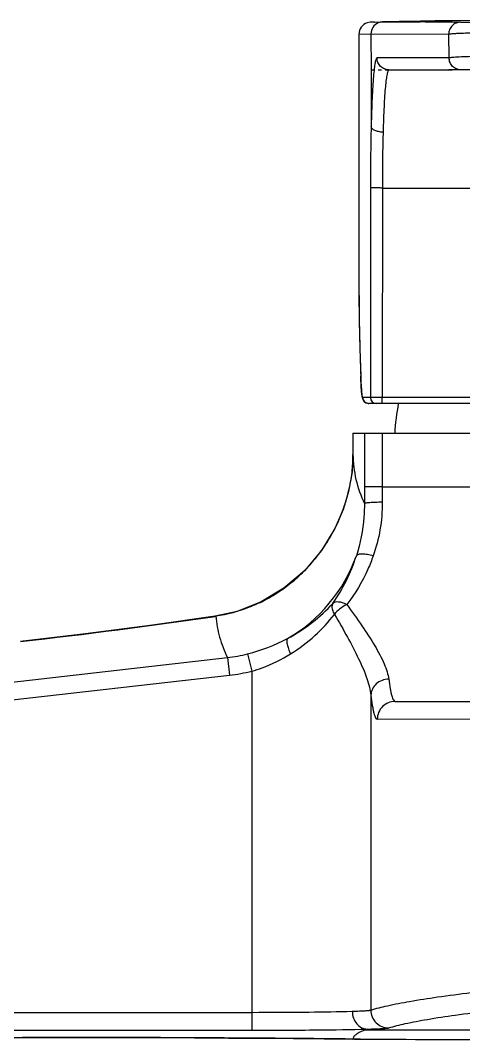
# Model space of a CAD drawing. Extents: x 0 to 1128, y 0 to 827.
# Drawn here: x 209.8 to 247, y 201.3 to 286.9 of the extents above; entities that cross this region are included whole.
import ezdxf

# ---------------------------------------------------------------- set-up
doc = ezdxf.new("R2010")
doc.units = 0
doc.header["$LTSCALE"] = 3
doc.header["$MEASUREMENT"] = 0
doc.linetypes.add('DOT', pattern=[0.2, 0.1, -0.1])
doc.layers.add('DEF_LAYER_ASSEM_MEMBER', color=7, linetype='CONTINUOUS')

msp = doc.modelspace()

# ---------------------------------------------------------------- linework, layer by layer
at = {"layer": 'DEF_LAYER_ASSEM_MEMBER', "color": 7, "linetype": 'Continuous'}
for p, q in [((239.1601006332435, 286.7372051869837), (238.9151984671435, 286.6893898931838)), ((239.5171223606435, 286.7503167971838), (240.1986213468435, 286.7614024310838)), ((239.5632173870436, 286.7510654977838), (240.1987007662435, 286.7565206949838)), ((241.5824430290436, 286.7858667815838), (240.1986213468435, 286.7614024310838)), ((243.3882555325436, 286.8187616977838), (240.1987007662435, 286.7565206949838)), ((240.1987150504435, 286.7565209949838), (240.1993901777437, 286.7565236304838)), ((243.3830367652436, 286.8186666320838), (241.5824430290436, 286.7858667815838)), ((238.2215205812436, 285.7374613382838), (238.2215647212436, 263.9626202272838)), ((240.7354845433435, 282.7355354127837), (246.0358740845436, 282.7355354127837)), ((246.0280797805435, 282.7355354127837), (245.7454276095436, 282.7355354127837)), ((246.7754721306437, 282.7355354127837), (246.0280797805435, 282.7355354127837)), ((248.4659593214435, 282.7355354127837), (246.7754721306437, 282.7355354127837)), ((238.2940935592437, 259.3117807731837), (238.3651065069437, 257.0419724567838)), ((238.3651067229437, 257.0419770588837), (238.3705990069436, 256.8961111182838)), ((238.5353412735435, 255.1092586937838), (238.5703227599436, 255.0275715070837)), ((287.4067544566435, 254.7355354127837), (239.0383307757436, 254.7355354127837)), ((237.7190137696437, 252.2355354127837), (237.7190137696437, 250.4454674512838)), ((237.7190142251436, 252.2355354127837), (288.7183986865437, 252.2355354127837)), ((227.9929326581437, 237.2864880175838), (226.1684418518437, 236.8805156941838)), ((241.2534268714435, 229.7355354127838), (249.0923791043435, 229.7355354127838)), ((172.7544108532436, 201.5349877252838), (209.9889547080436, 201.5349877252838)), ((232.7413125208436, 201.4424469337837), (237.8502239746435, 201.3919851949838)), ((237.8502239746435, 201.3919851949838), (238.3130114324435, 201.3867229911838))]:
    msp.add_line(p, q, dxfattribs=at)
at = {"layer": 'DEF_LAYER_ASSEM_MEMBER', "color": 9, "linetype": 'Continuous'}
for p, q in [((240.1994046627435, 286.7565239346837), (243.3590173909436, 286.7551697157837)), ((243.3590173909436, 286.7551697157837), (243.3639095997437, 286.7551545466838)), ((246.7383211636436, 286.7379912700837), (248.4295274238436, 286.7377462040838)), ((238.2215289400435, 285.7374637681838), (239.2206523980435, 285.7567406960837)), ((239.2206523980435, 285.7567406960837), (239.2213603620437, 285.7567440054838)), ((239.2213603620437, 285.7567440054838), (239.2296014966437, 282.7355354127837)), ((239.2213607868437, 285.7567440042837), (245.7498245327436, 285.7379655654838)), ((245.7844991244435, 283.7355430033838), (245.7498245327436, 285.7379655654838)), ((245.7844991244435, 283.7355430033838), (239.7371075270437, 283.7355300819837)), ((239.2296014966437, 282.7355354127837), (239.2427283126435, 277.9871516038838)), ((239.1835164309437, 272.8315273032838), (239.1768147241437, 255.2355354127837)), ((240.1825640025436, 272.8228007677837), (240.1758705686436, 255.2311721450837)), ((240.1825640025436, 272.8228007677837), (263.2187064558436, 272.8228007677837)), ((238.3651063398436, 257.0419770422837), (238.3648471666436, 257.0601758370838)), ((238.3656330037436, 257.0387217114837), (238.3648471665435, 257.0601758370838)), ((239.1768147241437, 255.2355354127837), (238.5384902000435, 255.2343557337838)), ((240.1758705686436, 254.7355354127837), (240.1758705395437, 255.2311721449838)), ((286.2615423430436, 255.2311721450837), (240.1758705686436, 255.2311721450837)), ((238.6770991052435, 252.2355354127837), (238.6770991052435, 247.7355354127837)), ((240.1756806651435, 252.2355354127837), (240.1756806651435, 247.7355354127837)), ((240.1756806651435, 247.7355354127837), (238.6770991052435, 247.7355354127837)), ((240.1756806651435, 247.7355354127837), (240.1778627800436, 246.4459209351837)), ((240.1756806651435, 247.7355354127837), (252.6199803412435, 247.7355354127837)), ((236.9222879702436, 245.9173224550838), (236.9188233039436, 245.9103574694838)), ((236.9222879702436, 245.9173224550838), (236.9212895050437, 245.9171606367838)), ((226.2164396660437, 236.8798987537838), (226.1684559121436, 236.8805092529838)), ((226.2164396766436, 236.8798988169838), (226.1703168566437, 236.8731572222838)), ((228.8737488771435, 233.7227883545838), (229.2371249116436, 232.2749992984838)), ((173.7900901216435, 227.3331602294838), (227.1871970896436, 233.4169920933838)), ((227.1871969954436, 233.4169929234838), (227.3562328176436, 231.9333845527838)), ((173.9591258514436, 225.8495526886838), (227.3562328176436, 231.9333845527838)), ((229.2371249125435, 232.2749992988838), (229.2304225352436, 203.6371542341838)), ((239.2205823626437, 230.2599760357838), (239.2151111568437, 203.8270966158838)), ((239.7568080884437, 228.2368349560838), (247.6104176985436, 228.2672425005838)), ((173.9591258513435, 203.6371542341838), (229.2304225352436, 203.6371542341838)), ((229.2304225345435, 203.6371542341838), (229.2304225352436, 202.1373853832837)), ((173.9591258491437, 202.1373826914838), (229.2304225352436, 202.1373826914838)), ((238.7405713736437, 202.1631083394838), (249.5826428567436, 202.1594407300838)), ((209.9889547080436, 201.5349877252838), (209.9889547080436, 201.5352161825838)), ((237.7044028371436, 201.3936178563837), (237.7211339249436, 201.3937530209838)), ((237.7211339237435, 201.3937529795838), (237.7046929829437, 201.3939362978838)), ((238.0267713783437, 201.3903170894838), (237.7211339271435, 201.3937529795838)), ((238.3302671573435, 201.3868521917838), (238.0267713783437, 201.3903170894838)), ((238.3128905281437, 201.3867243904837), (238.3302671573435, 201.3868521917838)), ((238.3239982278437, 201.3866368343838), (238.3302671573435, 201.3868521917838))]:
    msp.add_line(p, q, dxfattribs=at)
at = {"layer": 'DEF_LAYER_ASSEM_MEMBER', "color": 7, "linetype": 'DOT'}
msp.add_line((239.2187064558436, 282.7355354127837), (246.0358740845436, 282.7355354127837), dxfattribs=at)
at = {"layer": 'DEF_LAYER_ASSEM_MEMBER', "color": 7, "linetype": 'Continuous'}
for points in [[(239.5171223606435, 286.7503167971838), (239.3725730581436, 286.7472435810838), (239.2606139972436, 286.7434443054838), (239.1601006332435, 286.7372051869837)], [(247.6643798383436, 286.8907171715838), (246.0243327548435, 286.8646037594838), (244.5816695412436, 286.8400094678838), (243.3835864442435, 286.8186773596838)], [(238.2215339538436, 263.9626200656838), (238.2448327470436, 261.6841071069838), (238.2940935592437, 259.3117807731837)], [(238.3705990069436, 256.8961111182838), (238.3797064990436, 256.6743163375838), (238.3890625305435, 256.4700252013837), (238.3986500598435, 256.2828255759838), (238.4084546778436, 256.1122304099838), (238.4184662317437, 255.9576722571837), (238.4286794068437, 255.8184703458837), (238.4391008780435, 255.6938002148838), (238.4497587642436, 255.5827163691838), (238.4607171226437, 255.4841280608838)], [(238.4607171226437, 255.4841280608838), (238.4721105557437, 255.3966961210838), (238.4842144226436, 255.3186853701837), (238.4976069710435, 255.2476605556838), (238.5136828914435, 255.1795381310837), (238.5353412735435, 255.1092586937838)], [(238.5703227599436, 255.0275715070837), (238.6408602229435, 254.9204965502838), (238.7926593863435, 254.7958437488837), (239.0383878471437, 254.7331824062837)], [(237.7190072684436, 250.4454674501837), (237.6398818711436, 249.0037471437838), (237.3489605872437, 247.3399111081837), (236.9199607722435, 245.9136030519837)], [(236.9175569642437, 245.9069055484838), (236.2031748481436, 244.2495910872838), (235.0801235370436, 242.4057640293838), (233.6404720093435, 240.7043679569838), (231.9296939500437, 239.2403243935838), (230.0165708531435, 238.0857557869838), (227.9929326581437, 237.2864880175838)], [(226.1684559121436, 236.8805092529838), (220.9055965114435, 236.1404442868837), (215.2813595880436, 235.4112529770838), (209.8191498748436, 234.7609141699837)], [(209.9889547080436, 201.5349877354838), (215.7002626262436, 201.5294399474838), (221.5608925258437, 201.5119884516837), (227.2666929871436, 201.4828598049838), (232.7413125208436, 201.4424469337837)], [(238.3238575511436, 201.3866374370838), (246.4676863410436, 201.3577643048837), (250.6907827695436, 201.3488797476838)]]:
    msp.add_lwpolyline(points, dxfattribs=at)
for centre, radius, start, end in [((239.2214595379437, 285.7374360905837), 0.9999305962999999, 107.8339435009993, 179.9984140779993), ((263.2187064558436, 250.8747399582837), 22.042045374, 169.8813058315014, 176.4605168163004)]:
    msp.add_arc(centre, radius, start, end, dxfattribs=at)
at = {"layer": 'DEF_LAYER_ASSEM_MEMBER', "color": 9, "linetype": 'Continuous'}
for centre, radius, start, end in [((240.2208119149436, 285.7568979113838), 1.0001595293, 113.4451171268004, 180.0090063372006), ((240.2215206151436, 285.7569014327838), 1.0001596732, 113.4453165320959, 180.0090185264004), ((240.7337224841435, -562.0808899375162), 848.8401193982, 89.59469277729902, 89.8224649628016), ((448.7027069912435, 273.0033704054838), 209.5192610312, 178.6369913586999, 180.0469927469), ((413.3737955824436, 272.9802116134838), 173.191303114, 178.5013754162004, 180.0520752380999), ((458.3021857342437, 265.0798890540838), 220.0834799239, 180.2902082678, 180.8885493345001), ((458.3859869986436, 265.0812544631838), 220.1672922854, 180.8885664315003, 181.4900468502001), ((458.5267653726437, 265.0849795864838), 220.3081199216, 181.4900632769003, 182.0874814875005), ((239.0385956782436, 255.2355328745838), 0.5001054723, 180.1348625779998, 224.3565425491002), ((239.6765783828437, 255.2352990714837), 0.4997637146, 179.9729044699997, 269.9728788185019), ((239.0362191860436, 255.2331951061838), 0.4967718895, 224.355382769894, 227.3127269168969), ((239.0403127164436, 255.2381718300837), 0.5032056376, 227.3543079288953, 244.6924368353991), ((239.0384263996436, 255.2295276705838), 0.493992267, 265.1323358099971, 269.9889071176021), ((224.4929165718436, 250.4474046555838), 13.2260978401, 353.5629731301005, 359.9916079771999), ((224.3949984343435, 250.4598137049837), 13.3247899311, 346.572786051598, 353.557154855301), ((224.2924234044435, 250.4847797606838), 13.4303585177, 341.8410279538002, 346.5708036342997), ((684.4431127908435, 247.7342552192838), 445.7660136875, 179.9998354524995, 180.1794073578003), ((223.6192679336436, 250.6496904456837), 14.1196901132, 333.0672019688978, 340.4176777544965), ((224.2719552211436, 250.4910287009837), 13.4517548107, 340.1226294847033, 341.8429075577961), ((223.5527362714436, 250.6809050564838), 14.1931450077, 324.8794436382008, 332.8257540024033), ((223.5593336367435, 250.6773646505837), 14.1856589521, 332.8263058011024, 333.0771957776037), ((223.5708322248436, 250.6673375262837), 14.1705381762, 322.6046132979945, 324.882220950805), ((225.7164584118436, 246.3018448178838), 13.0314045245, 299.9602679731008, 340.5031994744004), ((223.6274553537437, 250.6236556071838), 14.0990246212, 316.3420199079968, 322.6058966202966), ((223.9722279636435, 246.4154297248838), 14.7211980665, 324.9524522778009, 342.3525302842024), ((223.8272602858435, 250.4245046998838), 13.8167781147, 307.4099384414983, 313.6103658938044), ((223.7328194828435, 250.5252183122838), 13.9548401502, 313.6059000918986, 316.3357727246063), ((224.0491937101435, 250.1208718866837), 13.4404869033, 297.8754934889933, 304.6908463188015), ((223.9470093088437, 250.2714747317838), 13.622476001, 304.6837140618946, 307.400895740697), ((224.1462289743436, 249.9444250681838), 13.2391453658, 295.7391361663015, 297.8613078751986), ((151.4954138003436, 748.9330586919838), 517.4762640351, 276.471531657798, 278.2970902715948), ((225.2813219023435, 248.0595696483838), 14.7800226792, 284.0672012959058, 298.0189893735035), ((225.7250382124437, 246.2853521463837), 12.9511620722, 276.4823933937056, 284.0708779089995), ((225.7185357215435, 246.2991560322837), 14.4588188307, 276.5036387102995, 284.084490365001), ((241.1993373962437, 195.6614621425838), 6.9517376487, 109.1116998863039, 110.7306099429971), ((210.0863560263435, -2662.147952549016), 2863.683170388, 89.77038759359755, 90.00194877860307), ((211.2286893205437, -2382.736645313117), 2584.2695290403, 89.6444764494027, 89.77088840049649), ((214.8069859973436, -1867.718400313216), 2069.2390307796, 89.36596559049786, 89.65506846419619), ((262.7298690235436, 5936.266136890384), 5734.9311897038, 269.7562310026038, 269.8796191853029)]:
    msp.add_arc(centre, radius, start, end, dxfattribs=at)
for points, start_tangent, end_tangent in [([(240.1987007665437, 286.7565206950837), (239.8228779966437, 286.6744858802838)], (-0.9997795848272427, -0.02099480322999111), (-0.917807177720392, -0.3970264279930606)), ([(240.1994046627435, 286.7565239358837), (239.8235834460436, 286.6744881487838)], (-0.9997795105281003, -0.0209983410819151), (-0.9178059525368019, -0.3970292602416274)), ([(246.7383211637436, 286.7379912312838), (246.3598870802437, 286.6610915861838), (246.0392613299437, 286.4441310394838), (245.8250917361436, 286.1200304470838), (245.7498723325436, 285.7379655669837)], (-0.9999962655513903, -0.002732925771675843), (-0.0001002723542353677, -0.9999999949727275)), ([(245.7498245327436, 285.7379655654838), (245.8526990514436, 285.7581647199838), (246.0297654131437, 285.7779560049838), (246.2764560099436, 285.7967567301837), (246.5865470026436, 285.8140752952838), (247.3638704166435, 285.8425094912837), (248.2825067776437, 285.8604133097838)], (0.9546213019433187, 0.2978223797434355), (0.9999221519457897, 0.01247758182104797)), ([(239.7371075270437, 283.7355300819837), (239.6954025837435, 283.7108211932838), (239.6545166790436, 283.6369258696838), (239.5759777052435, 283.3428043942837), (239.5027030929436, 282.8582222777837), (239.4356660231435, 282.1917465335837), (239.3756488551437, 281.3551113524838), (239.3232389021437, 280.3632615782838), (239.2788465192436, 279.2337520332837), (239.2427631713435, 277.9870430128838)], (-0.9999991075388447, -0.001336009548773481), (-0.02452814498919556, -0.9996991397932625)), ([(240.7354845434436, 282.7355222060837), (240.3534208294436, 282.8116436076838), (240.0295236298437, 283.0284185348838), (239.8131038844435, 283.3528445193838), (239.7371098160436, 283.7355300819837)], (-0.9999999999999193, 4.019974978521165e-07), (9.181368916899775e-06, 0.9999999999578513)), ([(246.7754721306437, 282.7355354127837), (246.3962414422435, 282.8116566068837), (246.0747457393436, 283.0284313157838), (245.8599302952437, 283.3528572403837), (245.7844991257437, 283.7355430033838)], (-1, 1.415980521407912e-09), (7.522074706496002e-06, 0.9999999999717093)), ([(248.3181133072435, 283.8582098639837), (247.3993515262437, 283.8406084492838), (246.6218099026437, 283.8122013709838), (246.3115831356436, 283.7948368397838), (246.0647451054435, 283.7759456012838), (245.8875254125437, 283.7559972408837), (245.7844991244435, 283.7355430033838)], (-0.9999287859992044, -0.01193410784924878), (-0.953486214680869, -0.3014366242073911)), ([(240.7354845433435, 282.7355354127837), (240.6938201569437, 282.7130717774838), (240.6529760962435, 282.6458551043838), (240.5745186618435, 282.3783473408837), (240.5013247132435, 281.9376705016838), (240.4343683334437, 281.3316231457837), (240.3744298008437, 280.5709467477838), (240.3220964663435, 279.6692969421838), (240.2777708716435, 278.6426497241838), (240.2417320203435, 277.5096752749838)], (-0.9999998073122689, -0.0006207861347553104), (-0.02695707325442277, -0.9996365920681154)), ([(240.2417320217437, 277.5096343115838), (239.8682639801436, 277.5512461110837), (239.5488678405436, 277.6559562866838), (239.2427422414435, 277.9870892593838)], (-0.9998218613058053, 0.01887447098583461), (-0.08223173960128376, 0.9966132354138925)), ([(240.1825640025436, 272.8228007657838), (239.8099841981436, 272.8235710747838), (239.4910557775436, 272.8254870785837), (239.3666336744436, 272.8267934168838), (239.2717043407436, 272.8282728726838), (239.2099778208435, 272.8298732204838), (239.1835164309437, 272.8315273032838)], (-0.9999999273718644, 0.0003811250007252041), (-0.9805446498622492, 0.1962961783288693)), ([(238.5384902000435, 255.2343557337838), (238.5124873478435, 255.2627619550838), (238.4876402055436, 255.3480365971838), (238.4640252750437, 255.4903928005838), (238.4416984848435, 255.6896733137837), (238.4206818363436, 255.9451100822837), (238.4009935253437, 256.2558596626837), (238.3656330037436, 257.0387217114837)], (-0.9999985776608162, 0.001686616833906214), (-0.03677937986465307, 0.9993234097211832)), ([(240.1758705686436, 255.2311721450837), (239.8032118224437, 255.2315569058837), (239.4843329531436, 255.2325152046838), (239.2649767442435, 255.2339084771837), (239.1768147241437, 255.2355354127837)], (-0.9999999816121297, 0.0001917700194010989), (-0.9948940494878136, 0.1009248745044552)), ([(238.9965088805436, 254.7373170637837), (238.8252037792436, 254.7832607850838)], (-0.996406256358549, 0.08470284699785396), (-0.9044576267878608, 0.4265634786819785)), ([(237.7190142251436, 250.4454674513838), (237.9674960392435, 248.3649794497837), (238.6792844072436, 246.3384530731838)], (0.008012489786304594, -0.9999678994884907), (0.4267780396412183, -0.9043564036816453)), ([(240.1778627802437, 246.4459217649837), (239.6188501570437, 246.4364404248838), (239.3649035179435, 246.4262391904838), (239.1405145817437, 246.4128440811838), (238.9537261622436, 246.3967525546838), (238.8114753787436, 246.3785413669838), (238.7188734426436, 246.3588496195838), (238.6923083214435, 246.3486848933837), (238.6792666587435, 246.3384530702838)], (-0.9999951534268976, -0.003113378023253334), (-0.5177901182587162, -0.8555076816917687)), ([(240.1778627800436, 246.4459209351837), (239.9822436666436, 244.1356411301838), (239.4136948260436, 241.9437766308838)], (0.003301679317487089, -0.999994549441988), (-0.3290352147982833, -0.9443176517584788)), ([(238.6792844966435, 246.3384530689838), (238.6373070136435, 245.2021611021838), (238.0005333827435, 241.9523466852838)], (0.003909485709197279, -0.9999923579315443), (-0.3031388033901907, -0.9529464129105913)), ([(239.4136948260436, 241.9437786576838), (238.9229244541436, 242.0561771446837), (238.4914503938435, 242.0967830259838), (238.3145676267436, 242.0883210679838), (238.1711102579436, 242.0607926912837), (238.0006068946436, 241.9524553034838)], (-0.9608580449598392, 0.2770411836459625), (-0.5258480507900297, -0.8505785251699729)), ([(239.4136948260436, 241.9437766308838), (238.9718184212436, 240.8295987654838), (237.1958406252436, 237.8588263019838)], (-0.329046523183635, -0.9443137114226191), (-0.6104891880126091, -0.792024590097874)), ([(229.8956517915435, 238.0188597865838), (229.0181608096436, 237.6346000521837), (226.2164396586436, 236.8798988184838)], (-0.9007900044577728, -0.4342549572186432), (-0.988934673352107, -0.1483516492728054)), ([(232.2243331062436, 235.0118018222838), (234.3247938823436, 236.3793851662838), (236.0241161506435, 237.9616930574838)], (0.8824132800760086, 0.4704750823853479), (0.6709937036973647, 0.7414630466843869)), ([(236.0241256707436, 237.9616927126838), (235.9616800933436, 237.7763292673837), (235.9891734522437, 237.4292572009838), (236.1579193535435, 237.0360399452837)], (-0.500256761197091, -0.8658771118793919), (0.5041289752873833, -0.8636283785724581)), ([(237.1958578947435, 237.8588288712838), (236.8331979937436, 238.0059425012838), (236.4998288037436, 238.0746966919838), (236.0241256707436, 237.9616927126838)], (-0.8878373735270664, 0.4601573623974307), (-0.7508890892851547, -0.6604283273698296)), ([(237.1958578947435, 237.8588288712838), (236.6162332759436, 237.4955793726838), (236.1579193535435, 237.0360399452837)], (-0.8969193452208861, -0.4421941747338347), (-0.5995260510092484, -0.8003552424775241)), ([(237.1958406252436, 237.8588263019838), (238.4712864383437, 236.0750755468838), (239.5458265297436, 234.4002820857838), (240.3330830725436, 232.8861948280837), (240.5839185740435, 232.2108787091838), (240.7181760976437, 231.6039074736838)], (0.5956752369003224, -0.8032253806645707), (0.1230694113452772, -0.9923980652898952)), ([(232.4840158835436, 233.7197878503838), (234.5194966971435, 235.2593914818838), (236.1579075629436, 237.0360403714838)], (0.8505221140420358, 0.5259392869195704), (0.6132457710839163, 0.7898921598849383)), ([(236.1579075629436, 237.0360403714838), (237.2586517851437, 235.1186665151838), (238.1909430538435, 233.3110900768838), (238.8798458414435, 231.6661677019838), (239.1014261622436, 230.9274656467838), (239.2205823598435, 230.2599760370838)], (0.5114755595136831, -0.8592978249827966), (0.0989299220255858, -0.9950944028221702)), ([(226.2164396766436, 236.8798988169838), (226.5333846278436, 235.1290074468837), (227.1871970896436, 233.4169920933838)], (0.08361701490062134, -0.9964979652859856), (0.4370049766926771, -0.8994590876442534)), ([(232.2243778529437, 235.0118434429837), (232.1658210082437, 234.8324867483838), (232.1929939117435, 234.5346901647838), (232.3029253310435, 234.1501957174838), (232.4840123951435, 233.7197878509837)], (-0.6643793173868615, -0.7473955596794566), (0.4334253398360727, -0.9011894777392738)), ([(229.2371249125435, 232.2749992988838), (230.0955737187435, 232.5560618620838), (232.4840158835436, 233.7197878503838)], (0.9607487482829676, 0.2774199752590126), (0.8505597240447452, 0.5258784610848087)), ([(240.7181760975436, 231.6039223758838), (240.1536014073436, 231.4921105043838), (239.6724261404436, 231.1985778308837), (239.3452954259435, 230.7667321319838), (239.2205851665435, 230.2599760365838)], (-0.9997469790467749, -0.02249395222826484), (-0.02820561381574948, -0.9996021425293549)), ([(240.7181760976437, 231.6039074736838), (240.8374209447436, 230.7943342448838), (240.9010412615437, 230.4729233695838), (240.9671523579436, 230.2085766499838), (241.0356181124437, 230.0021100338838), (241.1062814328436, 229.8541546956837), (241.2534268714435, 229.7355354127838)], (0.1229073636907069, -0.9924181477334041), (0.9999999759865336, -0.0002191504790638408)), ([(239.2205823626437, 230.2599760357838), (239.3400567184435, 229.3830266692838), (239.4037952085437, 229.0349335938837), (239.4700270184435, 228.7486867413838), (239.5386155856436, 228.5251558117838), (239.6094041774436, 228.3650236793838), (239.7568080884437, 228.2368349560838)], (0.1138075069845275, -0.9935028189964873), (0.999998680190017, 0.001624690193315759)), ([(241.2534268714435, 229.7355354127838), (240.6809286766436, 229.6214632607838), (240.1956647460436, 229.2966057505838), (239.8711190986437, 228.8105273019838), (239.7568080924436, 228.2368349560838)], (-1, -2.738374176702616e-09), (-0.0008644096118823242, -0.9999996263979417)), ([(239.2151111568437, 203.8270966158838), (240.6033278602436, 204.1909489055838), (242.4670793228436, 204.5571716593838), (244.8048817003437, 204.9256848806838), (247.6142984321436, 205.2963987230838)], (0.9537200767192459, 0.3006958850111456), (0.9926246822358376, 0.1212280504512159)), ([(229.2304225352436, 203.6371542341838), (234.0346784499436, 203.6619952932838), (237.6571808434437, 203.7300846370838)], (0.9999999994148238, 3.421041671327365e-05), (0.999505850746005, 0.0314333314254914)), ([(237.6571517705436, 203.7300846433837), (237.7567061528437, 203.1592219280838), (238.0315122885436, 202.6743951628838), (238.4400828334435, 202.3482578452838), (238.9211914763437, 202.2300454851838)], (0.007764074648538477, -0.9999698591181897), (0.9999381996644083, -0.01111741210452273)), ([(237.6571808434437, 203.7300846370838), (238.2768002139435, 203.7526349335837), (238.7477256802435, 203.7765861429837), (238.9248928139436, 203.7889634654837), (239.0622091072437, 203.8015431852838), (239.1590722925437, 203.8142739970838), (239.2151111526437, 203.8270966157838)], (0.9995059094700927, 0.03143146408239527), (0.9403985513983637, 0.3400743514701738)), ([(239.2151111635435, 203.8270966158838), (239.3294536862436, 203.2533263773838), (239.6542213827436, 202.7669473219838), (240.1398565863435, 202.4416233519838), (240.7128081351436, 202.3269968966838)], (0.0007469399378693839, -0.9999997210403256), (0.999999531355121, -0.0009681371486892164)), ([(240.7128081351436, 202.3269968966838), (242.0987268720437, 202.6880013239838), (243.9593814671437, 203.0483535080837), (246.2932569955435, 203.4078650454837), (249.0978654896435, 203.7663496524838)], (0.9539045612930068, 0.3001101263609685), (0.9931357424942501, 0.1169675039504346)), ([(229.2304225352436, 202.1373826914838), (234.7552648338435, 202.1620653702838), (238.9211915911437, 202.2300362492838)], (0.9999999999649348, 8.374381278922463e-06), (0.999627269417724, 0.02730059040506547)), ([(238.7392080365437, 202.1631094071838), (238.0705144083436, 201.8359227220838), (237.8653600647435, 201.6722628525837), (237.7463598359436, 201.5085771918838)], (-0.9319842565961861, -0.3624987523521346), (-0.4207398229616343, -0.9071813497720357)), ([(238.9211915732435, 202.2300362495838), (239.6337397021437, 202.2525659832838), (240.1753027876437, 202.2765018458838), (240.3790508452437, 202.2888728311838), (240.5369666251436, 202.3014484892838), (240.6483554062436, 202.3141776424837), (240.7128081351436, 202.3269968966838)], (0.9996275114807407, 0.02729172568419947), (0.9540331719437768, 0.2997010290788077)), ([(237.7503259146436, 201.5085766317838), (237.7212651122436, 201.3937529770838)], (-0.4057546992466985, -0.9139820151617981), (-0.06211799206201239, -0.99806881278907))]:
    msp.add_spline(points, degree=3, dxfattribs=dict(at, start_tangent=start_tangent, end_tangent=end_tangent))

doc.saveas('drawing.dxf')
